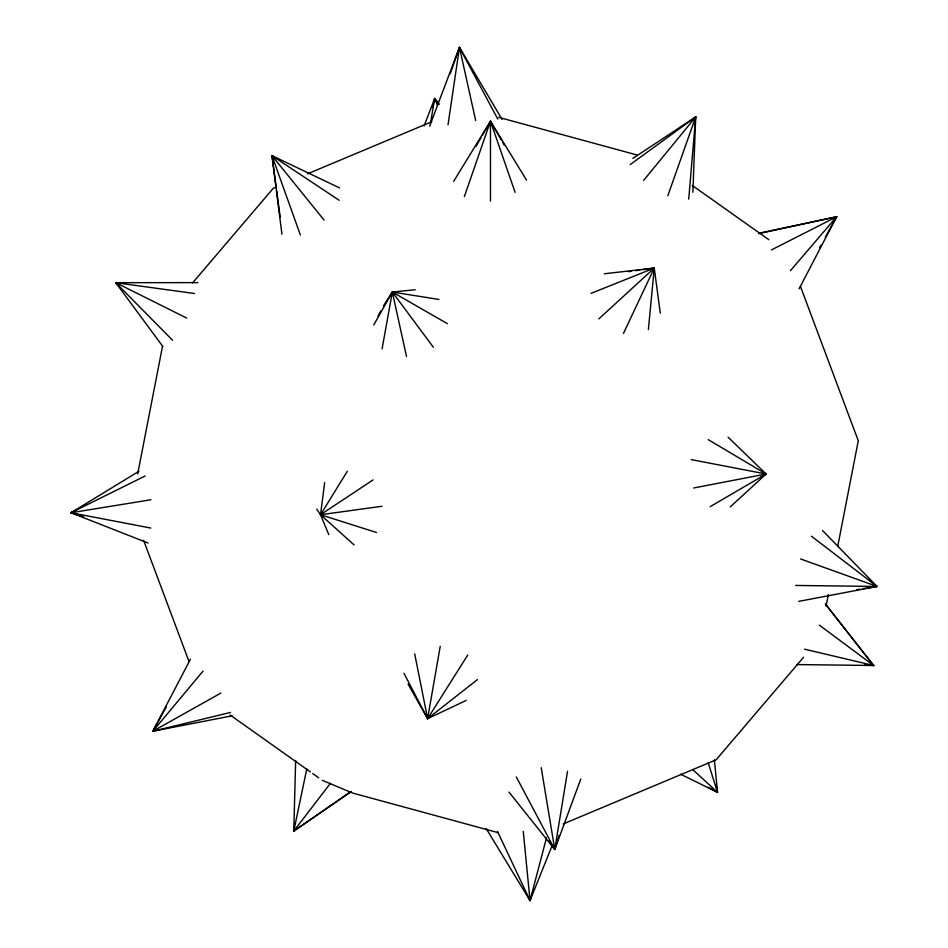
<?xml version="1.0" encoding="UTF-8"?>
<svg xmlns="http://www.w3.org/2000/svg" width="948" height="948" viewBox="0 0 948 948"><rect width="100%" height="100%" fill="white"/><g stroke="black" fill="none" stroke-linecap="round" stroke-linejoin="round"><path stroke-width="1.42" d="M490.471 201.118L490.471 121.237L526.531 180.12M350.973 791.864L293.773 831.1L295.658 760.462M692.881 192.254L695.702 116.9L632.826 158.411M688.722 199.104L695.702 116.9L630.219 164.597M648.385 329.537L654.25 268.071L604.22 273.782M653.954 270.974L654.25 268.071L642.803 269.682M350.879 791.497L293.773 831.1L294.318 826.692M324.654 482.591L320.531 514.74L328.755 534.577M448.037 124.709L459.46 47.4L502.156 119.531M508.993 792.101L554.77 849.479L567.544 771.234M430.499 123.003L434.705 98.521L439.291 104.233M466.25 700.394L427.619 718.667L440.228 646.346M382.103 348.722L392.342 292.043L415.26 289.744M137.709 473.858L162.546 346.15M826.087 606.199L828.351 594.586M837.665 546.7L858.272 440.761L800.444 286.391M296.795 827.865L293.773 831.1L306.796 768.887M486.206 828.576L530.027 900.6L546.498 837.795M497.487 831.396L530.027 900.6L530.773 897.768M432.442 107.053L434.705 98.521L438.154 103.32M548.916 841.101L554.77 849.479L559.13 835.401M464.366 196.615L490.471 121.237L501.409 140.185M450.193 73.766L459.46 47.4L497.807 119.116M667.807 195.798L695.702 116.9L692.739 120.147M516.293 776.922L554.77 849.479L580.828 778.9M429.634 126.167L459.46 47.4L475.695 120.574M424.076 125.942L434.705 98.521L437.443 105.394M528.865 897.886L530.027 900.6L552.056 845.794M623.464 333.412L654.25 268.071L591.031 293.359M190.453 659.156L152.841 731.24L232.165 715.799M799.128 288.784L836.646 216.76L758.72 233.303M377.979 316.111L380.717 311.027M166.338 706.841L152.841 731.24L230.494 712.434M819.57 247.618L820.992 245.046M825.258 237.332L836.646 216.76L758.625 233.635M373.725 325.01L392.342 292.043L438.912 299.45M475.896 146.502L480.991 137.661M482.449 135.137L490.471 121.237L515.131 192.42M453.654 181.376L490.471 121.237M347.312 471.274L320.531 514.74L354.078 544.91M408.102 684.148L427.619 718.667L467.719 655.056M383.454 305.955L392.342 292.043L447.361 323.647M293.773 831.1L330.52 783.202M643.562 180.476L695.702 116.9M203.038 671.101L152.841 731.24L220.92 693.059M192.657 282.836L273.356 188.19L276.081 187.052M803.549 657.284L716.131 759.81L563.231 823.942M790.442 270.642L836.646 216.76L832.664 218.644M598.852 318.884L654.25 268.071L660.294 313.196M730.28 506.884L766.103 474L728.064 437.158M403.955 673.305L427.619 718.667L477.436 679.609M373.038 479.925L320.531 514.74L316.679 509.135M148.101 543.038L70.958 512.75L138.858 471.334M761.114 476.974L764.858 474.747M710.159 506.659L766.103 474L708.192 439.623M771.388 249.952L836.646 216.76M83.554 516.897L70.958 512.75L145.151 475.979M307.484 173.875L431.707 121.771M150.768 528.048L70.958 512.75L75.034 511.114M693.663 487.995L766.103 474L691.246 459.614M798.69 601.388L877.042 586.468L822.509 530.501M70.958 512.75L150.933 499.762M856.802 589.644L859.694 589.194M862.585 588.732L877.042 586.468L870.217 580.958M628.512 271.685L631.368 271.282M635.658 270.678L639.947 270.073M382.02 506.268L320.531 514.74L376.546 532.492M162.855 346.518L115.739 282.682L197.919 282.623M797.09 664.572L873.629 665.496L826.123 604.919M795.621 585.449L877.042 586.468L811.441 536.212M864.777 665.01L873.629 665.496L825.281 603.888M118.713 285.941L115.739 282.682L118.642 283.002M172.536 340.214L115.739 282.682L194.47 293.513M804.603 649.19L873.629 665.496L871.331 663.659M498.672 117.327L636.878 154.951M497.937 832.605L352.609 793.049L322.332 780.358M800.598 558.965L877.042 586.468M281.935 234.203L271.969 155.65L339.502 187.87M680.522 774.172L717.518 792.35L714.401 759.929M115.739 282.682L186.661 318.066M708.452 787.35L717.518 792.35L716.119 785.157M276.271 187.811L271.969 155.65L275.643 158.043M300.374 235.009L271.969 155.65L339.123 200.265M692.289 185.464L768.899 239.749M230.163 715.041L310.363 771.873M312.757 773.568L318.741 777.81M819.356 625.147L873.629 665.496M692.739 769.575L717.518 792.35L708.215 762.749M271.969 155.65L324.098 220.102M433.366 347.264L392.342 292.043L406.514 356.519M502.878 142.71L504.336 145.234M143.61 540.324L189.043 661.609M414.691 653.895L427.619 718.667M541.225 767.679L554.77 849.479M276.662 190.738L280.181 217.045M523.26 831.384L530.027 900.6"/></g></svg>
